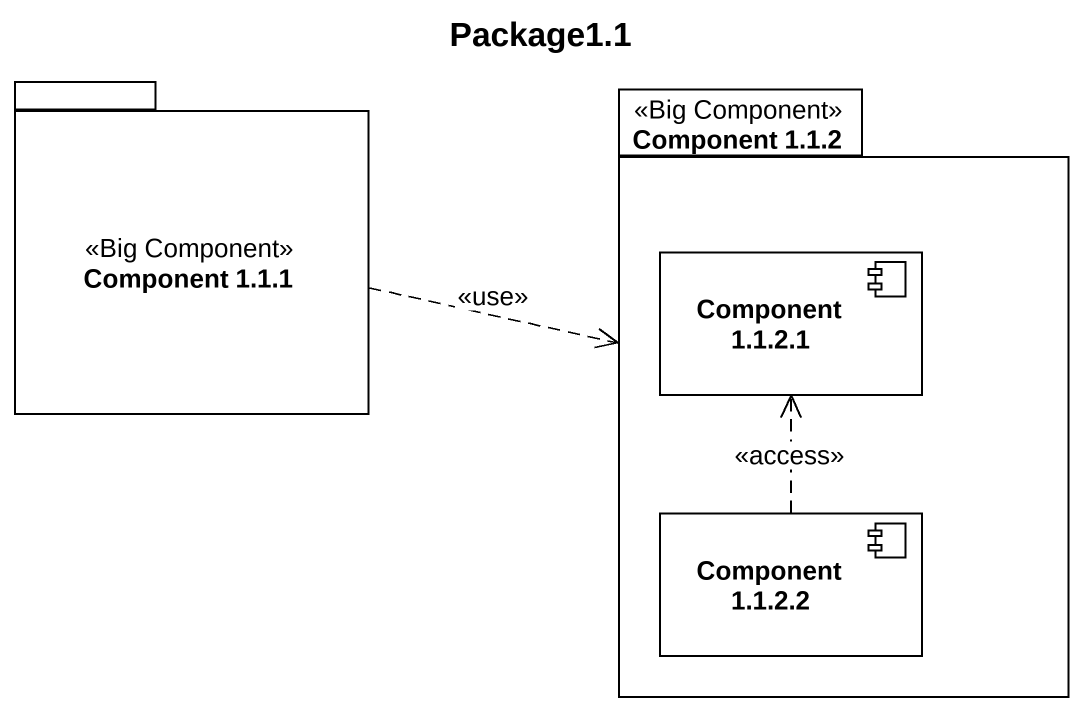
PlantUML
@startuml
title Package1.1
package "Component 1.1.1" as Component_1_1_1 <<Big Component>> {
}
package "Component 1.1.2" as Component_1_1_2 <<Big Component>> {
  component "Component 1.1.2.1" as Component_1_1_2_1
  component "Component 1.1.2.2" as Component_1_1_2_2
}
Component_1_1_1 .right.> Component_1_1_2 : <<use>>
Component_1_1_2_2 .up.> Component_1_1_2_1 : <<access>>
@enduml
